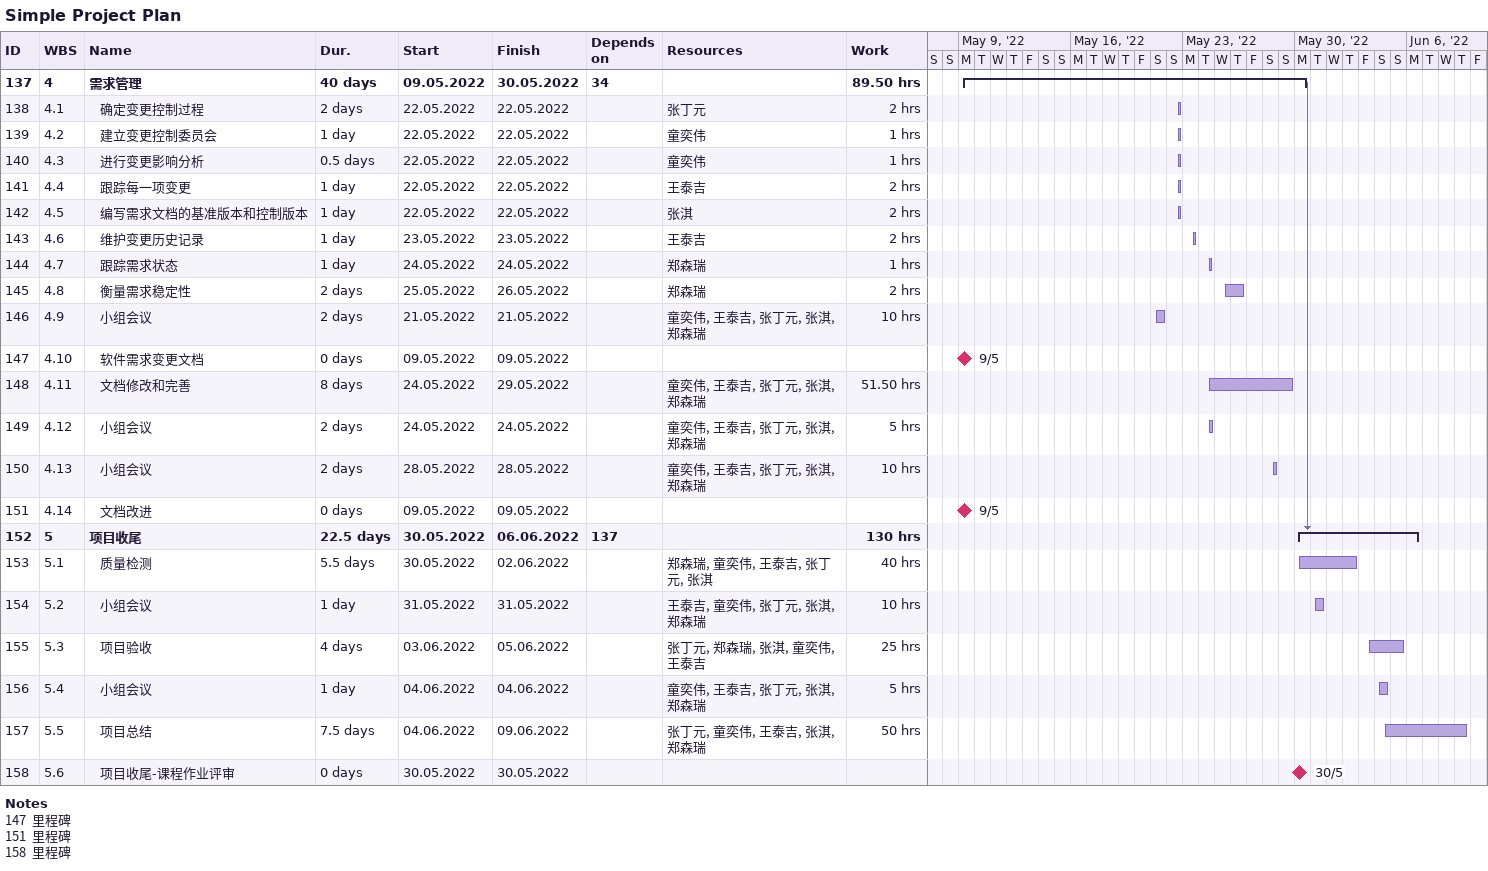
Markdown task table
Simple Project Plan

| ID | WBS | Task | Duration | Start | Finish | Predecessors | Resources | Work (h) |
|---|---|---|---|---|---|---|---|---|
| 137 | 4 | **需求管理** | 40d | 2022-05-09 | 2022-05-30 | 34 |  | 89.50 |
| 138 | 4.1 | 确定变更控制过程 | 2d | 2022-05-22 | 2022-05-22 |  | 张丁元 | 2 |
| 139 | 4.2 | 建立变更控制委员会 | 1d | 2022-05-22 | 2022-05-22 |  | 童奕伟 | 1 |
| 140 | 4.3 | 进行变更影响分析 | 0.5d | 2022-05-22 | 2022-05-22 |  | 童奕伟 | 1 |
| 141 | 4.4 | 跟踪每一项变更 | 1d | 2022-05-22 | 2022-05-22 |  | 王泰吉 | 2 |
| 142 | 4.5 | 编写需求文档的基准版本和控制版本 | 1d | 2022-05-22 | 2022-05-22 |  | 张淇 | 2 |
| 143 | 4.6 | 维护变更历史记录 | 1d | 2022-05-23 | 2022-05-23 |  | 王泰吉 | 2 |
| 144 | 4.7 | 跟踪需求状态 | 1d | 2022-05-24 | 2022-05-24 |  | 郑森瑞 | 1 |
| 145 | 4.8 | 衡量需求稳定性 | 2d | 2022-05-25 | 2022-05-26 |  | 郑森瑞 | 2 |
| 146 | 4.9 | 小组会议 | 2d | 2022-05-21 | 2022-05-21 |  | 童奕伟, 王泰吉, 张丁元, 张淇, 郑森瑞 | 10 |
| 147 | 4.10 | 软件需求变更文档 | 0d | 2022-05-09 | 2022-05-09 |  |  |  |
| 148 | 4.11 | 文档修改和完善 | 8d | 2022-05-24 | 2022-05-29 |  | 童奕伟, 王泰吉, 张丁元, 张淇, 郑森瑞 | 51.50 |
| 149 | 4.12 | 小组会议 | 2d | 2022-05-24 | 2022-05-24 |  | 童奕伟, 王泰吉, 张丁元, 张淇, 郑森瑞 | 5 |
| 150 | 4.13 | 小组会议 | 2d | 2022-05-28 | 2022-05-28 |  | 童奕伟, 王泰吉, 张丁元, 张淇, 郑森瑞 | 10 |
| 151 | 4.14 | 文档改进 | 0d | 2022-05-09 | 2022-05-09 |  |  |  |
| 152 | 5 | **项目收尾** | 22.5d | 2022-05-30 | 2022-06-06 | 137 |  | 130 |
| 153 | 5.1 | 质量检测 | 5.5d | 2022-05-30 | 2022-06-02 |  | 郑森瑞, 童奕伟, 王泰吉, 张丁元, 张淇 | 40 |
| 154 | 5.2 | 小组会议 | 1d | 2022-05-31 | 2022-05-31 |  | 王泰吉, 童奕伟, 张丁元, 张淇, 郑森瑞 | 10 |
| 155 | 5.3 | 项目验收 | 4d | 2022-06-03 | 2022-06-05 |  | 张丁元, 郑森瑞, 张淇, 童奕伟, 王泰吉 | 25 |
| 156 | 5.4 | 小组会议 | 1d | 2022-06-04 | 2022-06-04 |  | 童奕伟, 王泰吉, 张丁元, 张淇, 郑森瑞 | 5 |
| 157 | 5.5 | 项目总结 | 7.5d | 2022-06-04 | 2022-06-09 |  | 张丁元, 童奕伟, 王泰吉, 张淇, 郑森瑞 | 50 |
| 158 | 5.6 | 项目收尾-课程作业评审 | 0d | 2022-05-30 | 2022-05-30 |  |  |  |

Notes
- 147: 里程碑
- 151: 里程碑
- 158: 里程碑
